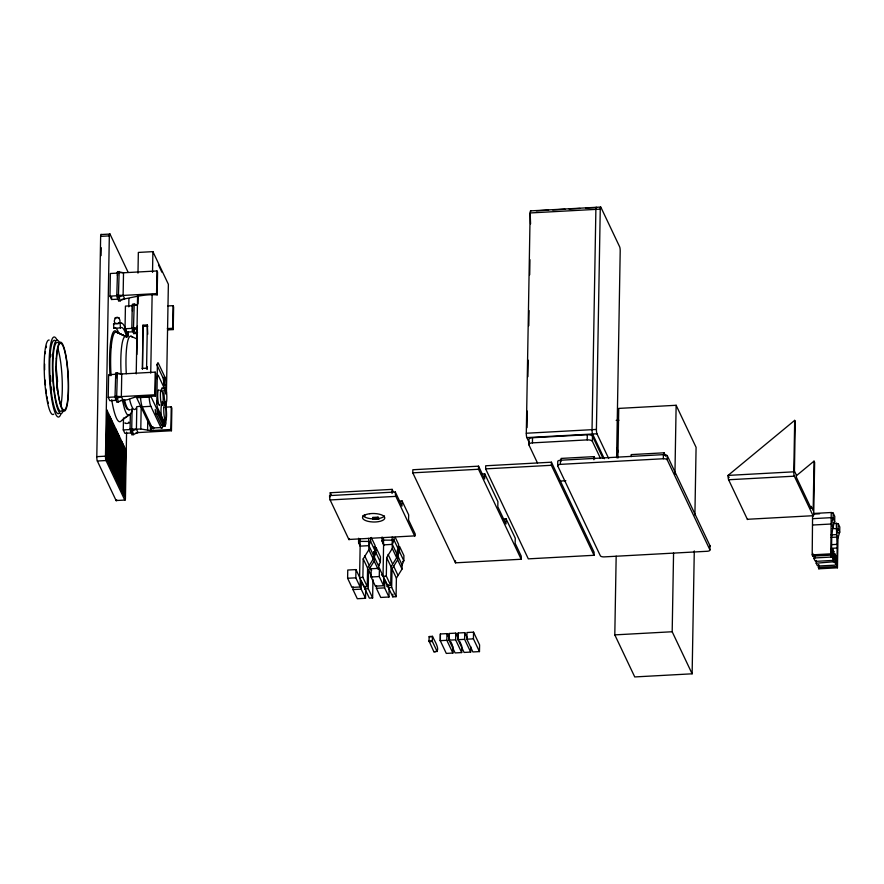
<?xml version="1.0" encoding="UTF-8"?>
<svg xmlns="http://www.w3.org/2000/svg" width="884" height="884" viewBox="0 0 884 884"><rect width="100%" height="100%" fill="white"/><g stroke="black" fill="none" stroke-linecap="round" stroke-linejoin="round"><path stroke-width="1.33" d="M156.822 403.8L157.385 365.49A4.453 0.762 86.9 0 1 158.258 363.059L165.076 377.435A5.569 0.961 86.9 0 1 165.982 384.684L163.794 384.805L163.883 379.656M126.578 432.143L125.429 498.233A3.337 0.575 86.9 0 1 124.777 500.057L116.091 500.532L97.339 461.006A3.337 0.575 86.9 0 1 96.798 456.652L100.643 236.359A3.337 0.575 86.9 0 1 101.295 234.525L109.981 234.061L128.147 272.349M101.074 255.642L101.218 247.697M124.777 500.057L106.025 460.531A3.337 0.575 86.9 0 1 105.483 456.177L109.329 235.884A3.337 0.575 86.9 0 1 109.981 234.061M116.069 400.353L109.804 400.695L108.213 397.325L108.61 374.683L116.113 374.275M117.837 299.168L111.572 299.51L109.981 296.14L110.367 273.499L117.881 273.09M111.572 299.51L111.616 296.847M115.428 373.656L121.749 373.965L121.351 396.607L122.953 399.977L116.887 402.364L115.03 396.308L115.749 372.75L121.749 373.965L155.197 372.142L155.794 373.402L155.396 396.054L134.965 397.159L127.329 399.734L120.909 400.408M117.196 272.482L123.517 272.78L123.119 295.433L124.721 298.792L118.655 301.179L116.799 295.123L117.517 271.565L123.517 272.78L156.965 270.957L157.562 272.217L157.164 294.869C144.821 293.919 133.429 297.3 121.66 299.444M115.66 378.33L115.727 374.297M117.45 275.797L117.495 273.112M121.451 441.282L121.042 488.443L121.848 442.122L121.451 441.282L119.263 441.403M132.379 432.884L124.865 433.293L123.274 429.933L123.473 417.944M132.887 331.765L126.633 332.108L125.031 328.749L125.429 306.096L132.943 305.687M124.998 448.763L124.589 495.924L125.395 449.602L124.998 448.763L122.81 448.884M128.268 335.765L128.335 331.633M128.766 306.847L128.909 298.593M165.993 407.137L171.253 406.85L171.85 408.11L171.452 430.751L138.014 432.574L131.948 434.961L130.092 428.906L130.346 414.253M137.561 332.539L133.716 333.776L131.86 327.732L132.246 305.079L132.578 304.162L134.224 304.074L137.484 305.057M132.456 311.102L132.545 305.709M132.081 408.839L131.738 428.817L133.595 434.873M136.224 373.899L137.595 295.223M137.981 273.134L138.346 252.426L152.899 251.642L168.369 284.261L166.424 393.303M136.865 354.473L137.351 326.108M138.026 303.897L138.169 295.853M135.97 433.016L138.014 432.574L136.412 429.215L136.81 406.563M171.452 430.751L170.855 429.491L150.424 430.607L140.799 428.972L141.186 406.331L137.904 406.507M142.954 325.19L142.457 369.004L142.954 325.19L147.33 324.958L147.75 334.24M147.186 366.672L147.131 369.368L146.578 368.186L147.33 324.958M147.584 430.221L147.772 419.568M150.733 373.114L152.136 294.438M152.523 272.349L152.899 251.642M150.424 430.607L150.523 425.281M151.142 430.563L151.208 426.574M155.396 396.054L154.799 394.783L155.197 372.142M157.164 294.869L156.567 293.61L156.965 270.957M163.772 388.264L163.96 377.302M164.203 419.359L164.159 422.011A5.569 0.95 86.9 0 1 164.104 423.27M164.457 404.806L164.501 402.154M165.584 407.557L165.684 402.176M165.827 394.098L165.982 384.684M166.28 401.579L165.883 423.668L164.999 426.154L162.358 426.298M170.855 429.491L171.253 406.85M167.872 329.865L173.22 329.577L172.623 328.307L173.021 305.665L167.761 305.952M173.22 329.577L173.618 306.925L173.021 305.665M393.137 491.471L392.142 489.371L330.251 492.742L330.174 496.863L329.577 495.592L395.303 492.012L401.988 506.101L402.076 500.952L398.794 501.14M347.611 578.269L347.755 570.036L355.965 569.594L360.307 578.733L360.164 586.976L351.942 587.418L347.611 578.269L355.821 577.827L360.164 586.976M361.876 582.048L365.667 590.048L365.523 598.28L357.313 598.733L352.97 589.584L353.014 586.843M355.821 577.827L355.965 569.594M358.639 538.245L358.572 542.113L360.142 546.135L359.6 577.561L363.987 586.821L367.269 586.633L367.589 568.114L373.225 559.031L373.766 551.638M359.965 538.82L360.142 546.135L368.904 545.66L370.617 541.45L370.694 537.594M365.523 598.28L361.191 589.142L361.335 580.899M367.269 586.633L362.882 577.385L363.202 558.865L368.838 549.782L368.727 538.334M362.672 516.488L364.65 516.157L364.661 515.129M372.96 579.429L372.639 597.949L369.346 598.125L364.959 588.877L365.004 586.147M372.639 597.949L368.241 588.7L368.573 570.169L374.197 561.086L374.043 552.224L375.987 552.765L380.374 562.014L378.661 566.224L378.617 568.964M371.048 576.998L371.192 568.766L379.413 568.313L383.744 577.462L383.601 585.694L375.391 586.147L371.048 576.998L379.269 576.545L383.601 585.694M372.705 519.284L372.904 517.427L378.009 517.151L378.927 518.941L372.705 519.284L372.904 517.427M368.904 545.66L373.291 554.909L375.015 550.699L375.103 545.561L371.258 537.461M374.131 547.074L376.076 547.616L375.987 552.765L374.275 556.975L378.661 566.224L378.971 564.036M385.313 580.766L389.115 588.766L388.971 597.009L380.75 597.451L376.418 588.313L376.462 585.562M378.927 518.941L378.009 517.151M379.269 576.545L379.413 568.313M380.374 562.014L380.463 556.865L376.076 547.616M382.087 536.975L382.021 540.831L383.59 544.864L383.037 576.291L387.424 585.539L390.717 585.363L391.037 566.832L396.662 557.749L396.739 553.638L398.452 549.428L398.54 544.279L395.247 537.339M383.402 537.538L383.59 544.864L392.352 544.378L394.065 540.179L394.109 537.605M388.971 597.009L384.628 587.86L384.772 579.628M390.717 585.363L386.319 576.114L386.651 557.583L392.275 548.5L392.164 537.063M402.032 569.064L397.645 559.815L397.712 555.693L399.435 551.483L399.524 546.345L403.911 555.594L403.822 560.743L402.098 564.942L402.032 569.064L396.397 578.147L396.076 596.678L392.794 596.855L388.407 587.606L388.452 584.865M392.076 493.482L392.142 489.371M396.076 596.678L391.689 587.418L392.01 568.898L397.645 559.815M392.794 596.855L392.839 594.114M502.797 519.019L506.079 518.842L515.261 538.19L515.162 543.34L521.251 556.158L521.195 559.252L455.47 562.832L412.784 472.841L412.839 469.747L478.564 466.166L484.653 478.995L484.741 473.846L481.46 474.023M429.005 640.944L429.193 636.513L432.475 636.336C433.414 639.121 442.674 652.48 433.889 651.762L429.005 640.944L432.298 640.756L432.475 636.336M452.984 646.359L452.873 653.044L446.298 653.409L440.254 640.657L440.376 633.972L446.95 633.618L449.691 639.408M440.376 640.911L440.376 633.972M452.873 653.044L446.829 640.303L446.95 633.618M461.802 645.872L461.68 652.569L455.105 652.922L449.061 640.182L449.183 633.496L455.757 633.132L458.498 638.922M449.183 640.436L449.183 633.496M455.47 562.832L455.503 560.776M461.68 652.569L455.636 639.828L455.757 633.132M470.763 646.723L470.664 652.072L464.089 652.436L458.045 639.696L458.166 632.999L464.741 632.646L466.94 637.276M458.166 639.95L458.166 632.999M470.664 652.072L464.619 639.331L464.741 632.646M466.973 639.464L466.973 632.524L473.548 632.159L479.592 644.911L479.471 651.596L472.896 651.95L466.863 639.209L473.426 638.856L479.471 651.596M473.426 638.856L473.548 632.159M521.195 559.252L478.509 469.26L478.564 466.166M485.636 468.874L485.692 465.78L551.417 462.199L594.092 552.191L594.048 555.285L528.312 558.865L485.636 468.874L551.362 465.293L594.048 555.285M506.079 518.842L505.991 523.991L497.814 506.753L497.902 501.604L484.741 473.846M529.196 442.541L526.853 437.602A3.337 0.575 86.9 0 1 526.3 433.248L530.146 212.956A3.337 0.575 86.9 0 1 530.798 211.132M527.019 427.635L527.317 411.104M527.914 376.683L528.201 360.164M528.798 325.743L529.063 310.593M529.693 274.802L529.958 259.653M530.577 223.851L530.146 212.956L600.258 209.132A3.337 0.575 86.9 0 1 600.91 207.309L619.662 246.835A3.337 0.575 86.9 0 1 620.203 251.189L616.601 457.713M537.516 463.061L528.853 444.796L528.941 439.646A4.453 1.702 1 0 1 532.522 437.724L587.296 434.74A4.453 1.702 1 0 1 592.479 436.188L602.91 458.177M528.853 444.796A4.453 1.702 1 0 1 532.433 442.873L532.522 437.724M551.362 465.293L551.417 462.199M557.671 465.802L557.749 461.691A3.337 1.271 1 0 1 560.434 460.244L663.409 454.641A3.337 1.271 1 0 1 667.287 455.724L709.974 545.715L709.907 549.837A3.337 1.271 1 0 1 707.211 551.273L604.247 556.887A3.337 1.271 1 0 1 600.358 555.804L557.671 465.802A3.337 1.271 1 0 1 560.368 464.365L663.331 458.752A3.337 1.271 1 0 1 667.221 459.835L709.907 549.837M560.368 464.365L560.434 460.244M561.031 461.514L561.086 458.42L593.949 456.63L594.954 458.73M600.501 458.442L592.39 441.337A4.453 1.702 1 0 0 587.208 439.889L587.296 434.74M592.39 441.337L592.479 436.188M593.893 459.724L593.949 456.63M608.678 458.487L596.954 433.779A3.337 0.575 86.9 0 1 596.413 429.436L600.258 209.132M694.283 550.909L692.128 673.807L634.745 676.934L614.8 634.878L616.17 556.169M617.883 458.122L618.745 408.408L676.138 405.281L696.084 447.337L694.901 515.007M631.165 456.663L631.198 454.597L664.061 452.807L665.696 456.254M663.331 458.752L663.409 454.641M664.028 454.873L664.061 452.807M667.221 459.835L667.287 455.724M692.128 673.807L672.183 631.751L673.564 553.041M674.934 474.321L676.138 405.281M747.356 519.284L813.081 515.703L794.34 476.167A3.337 0.575 86.9 0 1 793.788 471.824L794.694 420.353L728.062 475.404A3.337 0.575 86.9 0 0 728.604 479.758L747.356 519.284A3.337 0.575 86.9 0 0 747.731 519.416M833.336 522.289L831.745 536.577L831.424 555.097L812.805 556.113L812.197 554.854L812.573 516.101M796.208 475.868L814.031 461.139L813.169 510.554L811.181 506.344L811.147 508.411L796.385 477.294L796.418 475.227L794.429 471.028L795.291 421.613L794.694 420.353M812.805 556.113L812.849 553.472M831.137 548.831L832.695 549.262L833.844 551.616L833.689 559.848L832.629 560.423L816.628 561.318L815.07 560.876L813.943 558.533L813.998 555.782M813.943 558.533L815.015 557.948L815.059 555.207M833.601 523.251L838.209 523.648L839.8 527.008L839.712 532.168L837.966 537.969L837.446 567.804L818.827 568.81L818.275 564.909M818.827 568.81L818.893 564.743M813.943 513.449L831.236 512.51L830.827 553.837L831.424 555.097M833.181 513.052L833.093 518.201L831.347 524.002L832.938 527.372L834.684 521.571L834.772 516.411L833.181 513.052L831.236 512.51M836.264 523.107L837.17 548.014L836.85 566.534L837.446 567.804M838.209 523.648L838.109 528.798L836.375 534.599L837.966 537.969M835.91 564.6L834.827 562.246L833.28 561.804L833.435 553.572L834.982 554.014L836.065 556.367L835.91 564.6L834.827 565.174L818.827 565.992L817.28 565.561L816.175 563.207L816.23 560.456M833.689 559.848L832.54 557.495L830.982 557.064L831.037 554.323M832.54 557.495L832.695 549.262M834.827 562.246L834.982 554.014M119.163 271.476L118.445 295.035L120.301 301.09M134.224 304.074L133.495 327.644L135.363 333.688M117.395 372.661L116.677 396.22L118.533 402.275M433.889 651.762L437.282 651.276M165.352 421.005L164.7 422.839L157.683 408.032A5.569 0.95 86.9 0 1 156.777 400.784M122.533 400.949L124.489 408.706A41.636 7.149 86.9 0 0 127.274 414.574L128.666 415.425L130.003 414.817L131.716 411.789L131.407 409.204M128.324 415.137L126.633 416.585M114.798 318.096C119.749 314.682 122.489 324.516 116.953 323.643C112.113 323.876 114.511 315.687 119.23 317.798M119.55 323.378L118.821 323.312M397.203 550.356L398.452 549.428L394.065 540.179L383.358 540.113L382.021 540.831L384.208 545.461M402.574 561.672L403.822 560.743L399.435 551.483L397.491 550.942L397.712 555.693L402.098 564.942M130.633 413.966L121.55 420.53A48.443 8.321 86.9 0 1 117.185 419.557A45.747 7.857 86.9 0 1 115.804 416.64A48.443 8.321 86.9 0 1 111.715 399.811M126.092 416.961L125.097 417.557M832.772 552.191L833.844 551.616M838.364 532.886L839.712 532.168L838.109 528.798L832.187 528.477M816.175 563.207L833.28 561.804M156.567 293.61L123.119 295.433L117.064 297.82M137.075 328.605L132.114 330.417M154.799 394.783L121.351 396.607L115.296 398.993M140.799 428.972L136.412 429.215L130.357 431.602M118.655 332.804A44.543 7.647 86.9 0 0 113.881 328.284L113.55 323.876L114.986 323.467M113.55 323.876L121.561 323.102A48.996 8.409 86.9 0 1 127.561 335.765M129.031 409.8L127.197 409.159A36.808 6.321 86.9 0 1 124.732 403.977L123.561 399.645M377.987 518.179L372.882 518.455M530.566 210.878L600.678 207.066M536.279 210.834L548.599 210.16M552.71 209.939L565.031 209.265M569.141 209.044L580.103 208.447M585.573 208.149L596.534 207.552A3.337 0.575 86.9 0 0 595.882 209.375L592.037 429.668A3.337 0.575 86.9 0 0 592.578 434.022L604.291 458.73M100.643 236.359L109.329 235.884M116.799 295.123L123.119 295.433M109.981 296.14L117.484 295.731M132.246 305.079L137.407 305.289M118.566 323.257L121.196 323.113M142.755 326.417L147.893 326.13M113.881 328.284L120.456 327.931A44.543 7.647 86.9 0 1 126.578 336.583M131.86 327.732L137.009 327.931M125.031 328.749L132.545 328.34M167.363 328.594L172.623 328.307M142.191 368.429L146.578 368.186M156.634 364.374L162.888 377.556L165.076 377.435M115.03 396.308L121.351 396.607M108.213 397.325L115.727 396.916M140.523 397.557A11.691 2.011 86.9 0 0 142.236 406.795L150.844 406.32L160.91 427.558A11.691 2.011 86.9 0 0 162.822 425.978M155.23 409.391A5.569 0.95 86.9 0 0 156.048 413.789L157.683 413.701L163.076 425.049A5.569 0.95 86.9 0 0 163.982 424.298M156.048 413.789L161.429 425.138L163.076 425.049M130.092 428.906L136.412 429.215M142.236 406.795L152.313 428.022L160.91 427.558M123.274 429.933L130.777 429.525M616.17 420.386L618.911 420.243M96.798 456.652L105.483 456.177M526.3 433.248L596.413 429.436M97.339 461.006L106.025 460.531M526.853 437.602L596.954 433.779M532.433 442.873L587.208 439.889M412.784 472.841L478.509 469.26M560.368 481.04L565.848 480.741M793.788 471.824L728.062 475.404L729.101 477.592M330.119 499.946L395.855 496.366L414.596 535.892L348.871 539.472L330.119 499.946A3.337 0.575 86.9 0 1 329.577 495.592M728.604 479.758L794.34 476.167M814.241 514.079L819.556 513.792M812.529 518.676L831.148 517.659L833.093 518.201L834.684 521.571M812.727 525.019L831.347 524.002M831.048 534.897L836.375 534.599M831.004 537.417L836.33 537.118M831.656 544.654L836.971 544.367M831.855 548.301L837.17 548.014M359.6 577.561L362.882 577.385M383.037 576.291L386.319 576.114M812.197 554.854L830.827 553.837M815.015 557.948L830.982 557.064M352.97 589.584L361.191 589.142M364.959 588.877L368.241 588.7M376.418 588.313L384.628 587.86M388.407 587.606L391.689 587.418M818.23 567.55L836.85 566.534M429.083 636.823L432.364 636.646M440.254 640.657L446.829 640.303M449.061 640.182L455.636 639.828M458.045 639.696L464.619 639.331M429.105 641.662L432.387 641.486L437.171 651.574M614.8 634.878L672.183 631.751M153.142 426.795L150.501 426.939L136.655 397.756L151.153 396.971L164.999 426.154M125.871 336.484L116.202 331.942L126.445 336.826L116.843 332.251M131.031 336.207L136.921 339.003M126.898 334.826L127.329 335.147A2.232 1.646 7.9 0 1 127.837 336.384M363.843 515.195L364.65 516.157M814.031 461.139L814.639 462.398L813.733 513.869A3.337 0.575 86.9 0 1 813.081 515.703M616.689 448.133L618.402 451.746M402.076 500.952L408.662 514.831L408.574 519.98L415.248 534.069A3.337 0.575 86.9 0 1 414.596 535.892M459.603 641.243L461.249 644.712M450.796 641.718L452.442 645.198M392.352 544.378L396.739 553.638M392.275 548.5L396.662 557.749M388.076 554.401L392.463 563.661M393.435 565.716L397.822 574.965M386.651 557.583L391.037 566.832M392.01 568.898L396.397 578.147M375.015 550.699L370.617 541.45L359.921 541.384L358.572 542.113L360.219 545.583M368.838 549.782L373.225 559.031M374.197 561.086L378.043 569.186M364.628 555.682L369.015 564.931M369.998 566.998L371.634 570.467M363.202 558.865L367.589 568.114M368.573 570.169L371.866 577.108M330.251 492.742L331.246 494.841M158.523 265.101L161.882 272.184M432.298 640.756L432.387 641.486M120.114 323.522L120.456 327.931M709.974 545.715A3.337 1.271 1 0 1 709.432 546.655M384.474 515.902A11.138 4.243 1 0 1 378.462 518.565L377.567 518.698A11.138 4.243 1 0 1 373.766 518.908L372.794 518.875A11.138 4.243 1 0 1 362.97 515.626M395.855 496.366A3.337 0.575 86.9 0 1 395.303 492.012M349.456 538.732A3.337 0.575 86.9 0 1 348.871 539.472M110.014 375.656A42.874 7.359 86.9 0 1 117.285 332.682M116.677 499.791A3.337 0.575 86.9 0 1 116.091 500.532M128.478 422.221A2.232 0.597 -5.9 0 1 128.931 422.983A2.232 0.597 -5.9 0 1 126.025 423.447A2.232 0.597 -5.9 0 1 125.064 422.773M162.888 377.556A5.569 0.961 86.9 0 1 163.794 384.805M150.844 406.32A11.691 2.011 86.9 0 1 149.12 397.093M153.849 427.978A11.691 2.011 86.9 0 1 152.313 428.022M163.606 402.684A7.79 1.337 86.9 0 1 162.225 401.712M161.396 390.805A7.79 1.337 86.9 0 1 162.844 388.308M161.606 417.259A7.79 1.337 86.9 0 1 161.098 407.789A7.79 1.337 86.9 0 1 162.546 405.292M163.319 419.668A7.79 1.337 86.9 0 1 163.01 420.209M164.225 388.706A5.569 0.95 86.9 0 0 163.739 386.96L158.358 375.612A5.569 0.95 86.9 0 0 157.264 378.65M162.159 425.116A5.569 0.95 86.9 0 1 161.429 425.138M157.683 413.701A5.569 0.95 86.9 0 1 157.009 410.706M159.971 404.817A7.79 1.337 86.9 0 1 157.728 397.678A7.79 1.337 86.9 0 1 159.197 390.43M386.816 586.191A3.116 1.193 1 0 1 386.861 586.501M381.457 574.876A3.116 1.193 1 0 1 381.49 575.186M51.692 389.899A33.404 5.735 86.9 0 1 51.371 387.17M50.852 381.501A33.404 5.735 86.9 0 1 50.498 375.689M50.664 356.804A33.404 5.735 86.9 0 1 50.863 354.561M57.88 348.76A33.404 5.735 86.9 0 1 60.543 406.496M60.93 413.889A40.089 6.884 86.9 0 1 49.427 377.181A40.089 6.884 86.9 0 1 56.952 339.92M53.725 414.187A37.305 6.409 86.9 0 1 44.598 379.081A37.305 6.409 86.9 0 1 49.184 340.053M57.394 378.717A37.305 6.409 86.9 0 1 57.515 381.965M48.233 403.214A35.084 6.022 86.9 0 1 47.736 401.071M47.272 398.739A35.084 6.022 86.9 0 1 46.841 396.242M46.432 393.601A35.084 6.022 86.9 0 1 45.835 388.938M45.438 385.026A35.084 6.022 86.9 0 1 45.04 379.998M44.62 369.866A35.084 6.022 86.9 0 1 44.631 364.031M45.194 353.744A35.084 6.022 86.9 0 1 45.449 351.567M46.09 347.832A35.084 6.022 86.9 0 1 46.454 346.285M56.09 366.584A35.084 6.022 86.9 0 1 57.195 390.529M62.134 410.452A34.52 5.923 86.9 0 1 53.206 378.507A34.52 5.923 86.9 0 1 57.979 342.638M63.328 410.541A36.752 6.31 86.9 0 1 52.753 377.335A36.752 6.31 86.9 0 1 59.582 342.738M59.14 413.292A36.752 6.31 86.9 0 1 50.012 377.49A36.752 6.31 86.9 0 1 55.117 340.539M130.036 409.579A36.752 6.31 86.9 0 1 124.456 399.656M121.141 373.976A36.752 6.31 86.9 0 1 127.02 337.456M111.064 375.634A41.758 7.171 86.9 0 1 117.495 332.859M136.202 408.043A36.752 6.31 86.9 0 1 129.605 399.38M126.29 373.689A36.752 6.31 86.9 0 1 132.169 337.169M110.622 347.854A40.531 6.962 86.9 0 1 110.898 345.235M106.909 410.088L106.08 457.437L124.832 496.974L125.661 449.613L106.909 410.088M107.207 411.248L106.798 458.42L107.207 411.248M108.389 413.734L107.981 460.896L108.389 413.734M109.583 416.253L109.174 463.426L109.583 416.253M110.754 418.74L110.345 465.901L110.754 418.74M111.959 421.259L111.55 468.432L111.959 421.259M113.13 423.745L112.721 470.907L113.13 423.745M114.334 426.265L113.914 473.426L114.334 426.265M115.506 428.751L115.097 475.912L115.506 428.751M116.699 431.27L116.29 478.432L116.699 431.27M117.881 433.746L117.473 480.918L117.881 433.746M119.075 436.276L118.666 483.438L119.075 436.276M120.257 438.751L119.848 485.924L120.257 438.751M122.622 443.757L122.213 490.929L122.622 443.757M123.826 446.287L123.417 493.449L123.826 446.287M369.788 513.714L368.893 513.847A11.138 4.243 1 0 0 362.694 518.344A11.138 4.243 1 0 0 372.739 521.969L373.711 522.002A11.138 4.243 1 0 0 377.523 521.792L378.418 521.659A11.138 4.243 1 0 0 384.606 517.151A11.138 4.243 1 0 0 374.562 513.538L373.589 513.505A11.138 4.243 1 0 0 369.788 513.714M164.137 390.651A7.79 1.337 86.9 0 0 165.695 403.082A7.79 1.337 86.9 0 0 166.523 392.341A7.79 1.337 86.9 0 0 164.137 390.651M163.838 407.634A7.79 1.337 86.9 0 0 165.396 420.066A7.79 1.337 86.9 0 0 166.236 409.336A7.79 1.337 86.9 0 0 163.838 407.634M160.49 392.783A7.79 1.337 86.9 0 0 162.048 405.203A7.79 1.337 86.9 0 0 162.888 394.474A7.79 1.337 86.9 0 0 160.49 392.783M56.532 358.871A33.404 5.735 86.9 0 0 63.869 409.988A33.404 5.735 86.9 0 0 66.587 361.103A33.404 5.735 86.9 0 0 56.532 358.871M56.344 358.274A34.52 5.923 86.9 0 0 63.924 411.104A34.52 5.923 86.9 0 0 66.731 360.584A34.52 5.923 86.9 0 0 56.344 358.274"/></g></svg>
